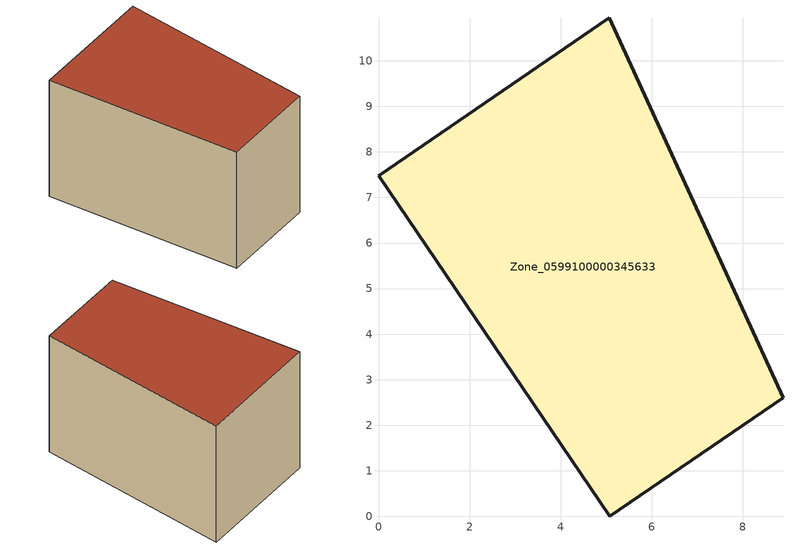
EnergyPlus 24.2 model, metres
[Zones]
Zone_0599100000345633
 floor ground (C_G): 0,7.48 5.06,10.95 8.88,2.61 5.08,0 z0
 wall outside (C_F): 5.06,10.95 0,7.48 5.08,0 8.88,2.61 5.06,10.95 z0:5.73
 roof outside (C_R): 5.08,0 8.88,2.61 5.06,10.95 0,7.48 z5.73
[BUILDING]
Pand.0599100000345633: North Axis=0; Terrain=City; Loads Convergence Tolerance Value=0.04; Temperature Convergence Tolerance Value=0.4; Solar Distribution=FullExterior; Maximum Number of Warmup Days=25; Minimum Number of Warmup Days=1
[Site:Location]
Rotterdam.The.Hague.AP_ZH_NLD Design_Conditions: Latitude=51.96; Longitude=4.45; Time Zone=1; Elevation=-4.5
[SITE:GROUNDTEMPERATURE:BUILDINGSURFACE]
18, 18, 18, 18, 18, 18, 18, 18, 18, 18, 18, 18
[MATERIAL] Thermal Absorptance=0.9; Solar Absorptance=0.7; Visible Absorptance=0.7
Name | Roughness | Thickness | Conductivity | Density | Specific Heat
G.TC.1992-2005 | MediumSmooth | 0.15 | 0.06 | 540 | 1210
F.TC.1992-2005 | Rough | 0.3 | 0.12 | 1920 | 840
R.TC.1992-2005 | MediumRough | 0.2 | 0.08 | 1500 | 1000
[CONSTRUCTION]
C_G: G.TC.1992-2005
C_F: F.TC.1992-2005
C_R: R.TC.1992-2005
[ZONE]
Zone_0599100000345633: Type=1; Multiplier=1; Ceiling Height=Autocalculate; Volume=Autocalculate; Floor Area=autocalculate; Part of Total Floor Area=Yes
[ZONEINFILTRATION:DESIGNFLOWRATE]
Infil_Zone_0599100000345633: Zone or ZoneList or Space or SpaceList=Zone_0599100000345633; Schedule=AlwaysOn; Design Flow Rate Calculation Method=Flow/Area; Flow Rate per Floor Area=0.0015; Constant Term Coefficient=1; Temperature Term Coefficient=0; Velocity Term Coefficient=0; Velocity Squared Term Coefficient=0
[HVACTEMPLATE:ZONE:IDEALLOADSAIRSYSTEM]
Zone_0599100000345633: Maximum Heating Supply Air Temperature=50; Minimum Cooling Supply Air Temperature=13; Maximum Heating Supply Air Humidity Ratio=0.0156; Minimum Cooling Supply Air Humidity Ratio=0.0077; Heating Limit=NoLimit; Cooling Limit=NoLimit; Dehumidification Control Type=ConstantSensibleHeatRatio; Cooling Sensible Heat Ratio=0.7; Dehumidification Setpoint=60; Humidification Control Type=None; Humidification Setpoint=30; Outdoor Air Method=None; Outdoor Air Flow Rate per Person=0.00944; Outdoor Air Flow Rate per Zone Floor Area=0; Outdoor Air Flow Rate per Zone=0; Demand Controlled Ventilation Type=None; Outdoor Air Economizer Type=NoEconomizer; Heat Recovery Type=None; Sensible Heat Recovery Effectiveness=0.7; Latent Heat Recovery Effectiveness=0.65
[ZONECONTROL:THERMOSTAT]
ThermostatControl_Zone_0599100000345633: Zone or ZoneList=Zone_0599100000345633; Control Type Schedule=DualSetpointControlType; Control 1=Thermostat_Zone_0599100000345633; Temperature Difference Between Cutout And Setpoint=0
[THERMOSTATSETPOINT:DUALSETPOINT]
Thermostat_Zone_0599100000345633: Heating Setpoint Temperature Schedule=HeatingSetpoint_Zone_0599100000345633; Cooling Setpoint Temperature Schedule=CoolingSetpoint_Zone_0599100000345633
[SCHEDULE:COMPACT]
HeatingSetpoint_Zone_0599100000345633: Through: 12/31, For: AllDays, Until: 24:00, 21
CoolingSetpoint_Zone_0599100000345633: Through: 12/31, For: AllDays, Until: 24:00, 24
DualSetpointControlType: Through: 12/31, For: AllDays, Until: 24:00, 4
AlwaysOn: Through: 12/31, For: AllDays, Until: 24:00, 1
